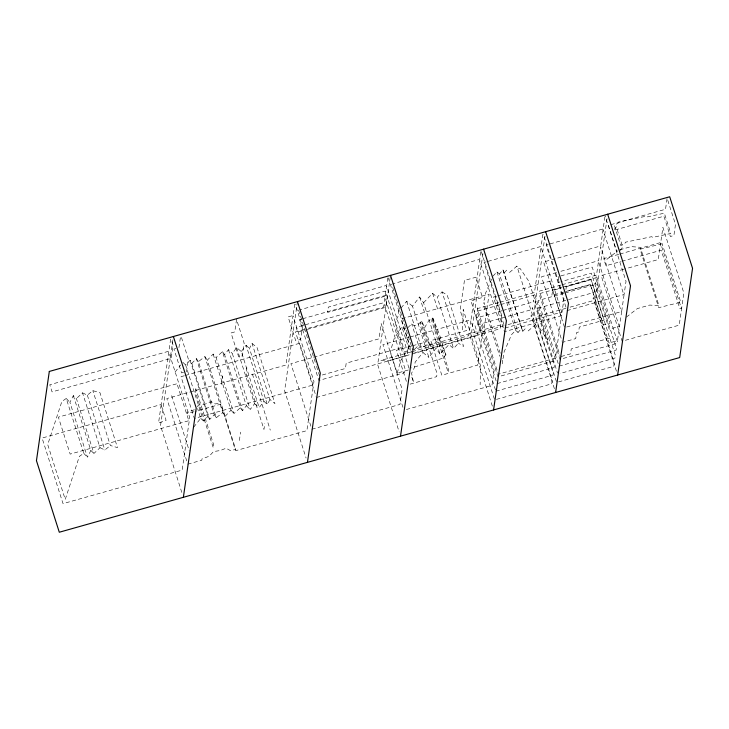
<?xml version="1.0" encoding="UTF-8"?>
<svg xmlns="http://www.w3.org/2000/svg" width="729" height="729" viewBox="0 0 729 729"><rect width="100%" height="100%" fill="white"/><g stroke="black" fill="none" stroke-linecap="round" stroke-linejoin="round"><path stroke-width="0.55" stroke-dasharray="3.65 2.73" d="M462.623 329.891L463.216 309.406L480.511 365.776L480.138 384.757M170.641 339.067L168.891 351.196L49.772 384.739L52.06 391.892L171.178 358.358L173.083 345.127L171.124 338.985M172.901 339.86L160.526 425.736L182.332 494.043M178.924 347.651L180.573 336.215M221.47 384.438L222.682 376.064M246.876 367.607L246.065 373.275L263.953 429.335L264.773 423.658M239.367 440.498L240.57 432.124M294.726 304.066L293.076 315.511L288.119 316.905L295.728 340.762L300.694 339.359L302.489 326.884L295.227 304.111M297.468 301.578L284.611 390.799L306.071 458.022M387.782 277.895L386.707 285.358L299.701 309.861M390.37 276.491L377.668 364.6L399.127 431.823M480.839 251.715L479.746 259.324L392.731 283.818M482.944 253.628L470.734 338.393L493.569 409.953M477.732 307.766L476.602 315.621L494.116 370.487L491.966 385.413L403.866 410.217M484.211 328.041L489.086 294.161L400.996 318.965L411.694 352.471M502.217 363.835L502.655 360.819L501.962 358.65M542.877 234.264L541.128 246.393L487.282 261.556M544.982 236.169L532.771 320.924L555.27 391.4M558.696 276.51L557.831 282.56L559.99 281.95M565.941 289.486L566.36 286.533L591.183 279.544L604.122 320.095L579.309 327.084L578.598 331.996L576.593 332.561L575.719 338.611L562.46 342.348M594.399 289.787L594.017 292.438L536.936 308.504L557.539 373.029M604.915 216.795L603.165 228.924L549.32 244.087M607.02 218.7L594.809 303.455L616.962 372.856M397.177 373.12L401.014 360.08L408.741 348.289L401.889 326.82L394.161 338.621L390.325 351.651L397.177 373.12L408.34 369.977M491.619 279.189L485.459 293.413L484.539 299.838L481.787 301.195M73.347 395.619L90.861 450.486L87.434 457.201L69.92 402.344L73.347 395.619L76.417 398.599L93.932 453.465L100.019 447.706L82.505 392.84L76.417 398.599M269.94 399.51L267.37 404.549L249.473 348.489L252.043 343.45L257.055 347.587L274.951 403.647L269.94 399.51L252.043 343.45M432.807 318.063L439.66 339.532L435.614 342.092L431.577 348.963L424.725 327.494L428.761 320.623L432.807 318.063L439.104 333.499L445.957 354.968L442.339 358.34L411.438 367.935M236.643 347.651L254.53 403.711L250.193 409.525L232.305 353.465L236.643 347.651L241.29 351.542L259.187 407.602L263.962 401.315L246.065 345.264L241.29 351.542M620.051 250.658L622.757 247.067L616.287 226.783L613.572 230.382L663.9 216.212L670.37 236.497L673.906 235.494L675.491 224.459L667.117 198.224L665.522 209.259L610.601 224.723M439.942 354.021L435.951 348.271L428.862 357.465L412.496 306.18L419.585 296.985L423.567 302.735L439.942 354.021L448.982 344.607L453.602 348.508L458.423 343.177L442.047 291.892L437.227 297.222L453.602 348.508M228.469 349.647L246.366 405.698L242.493 410.664L224.596 354.604L228.469 349.647L232.305 353.465M175.069 372.054L180.701 364.937M193.668 427.221L200.712 418.328L197.614 408.623M412.496 306.18L406.618 301.241L398.799 310.8L397.979 316.477L395.209 321.936L397.159 331.121L409.097 368.519M406.618 301.241L422.993 352.526L415.166 362.085L414.354 367.762L411.575 373.221L413.534 382.406L411.147 374.934M502.983 269.867L521.636 328.314L518.073 332.451L499.42 274.013L502.983 269.867L522.839 331.203L527.003 326.947M197.231 406.609L198.653 405.06L205.368 404.03L211.237 401.706L215.283 403.948L220.914 403.055M190.078 360.281L207.975 416.341L203.519 421.034L185.631 364.974L190.078 360.281L191.827 363.352L209.715 419.412L214.271 414.701L196.374 358.641L191.827 363.352M492.941 276.145L496.978 271.917L499.42 274.013M496.978 271.917L515.631 330.355L511.594 334.593L504.122 351.852L503.192 358.276L500.44 359.634M187.763 464.173L201.796 460.218L201.988 458.878L209.232 456.236L213.506 451.57L220.213 450.54L226.09 448.226L230.127 450.458L235.759 449.565L207.273 360.208L213.141 354.084L216.094 357.483L233.982 413.534L240.315 407.739L222.418 351.679L216.094 357.483M213.141 354.084L231.029 410.145L225.161 416.259L222.773 412.669L204.885 356.618L198.443 361.611L216.34 417.662L222.773 412.669M423.567 302.735L432.616 293.322L437.227 297.222M504.186 272.755L508.35 268.509M407.757 327.758L411.712 323.931L414.154 325.644L417.881 324.596L421.663 321.197L424.725 327.494M414.61 349.227L418.564 345.4L411.712 323.931M421.663 321.197L428.515 342.666L424.734 346.065L421.007 347.113L418.564 345.4M509.525 272.491L516.888 266.131L518.246 268.609L520.123 268.527L528.889 281.321L547.543 339.76L538.786 326.966L536.899 327.048L535.542 324.578L516.888 266.131M528.179 330.939L535.542 324.578M82.505 392.84L87.334 395.145L92.838 390.644L99.982 392.758L117.497 447.624L110.352 445.501L92.838 390.644M100.019 447.706L104.848 450.012L110.352 445.501M606.865 259.333L617.873 250.776M626.366 317.115L637.374 308.558L649.785 305.059L658.998 305.77L640.344 247.322L631.123 246.621L618.721 250.111M66.257 398.462L61.856 401.515L47.713 444.59L65.227 499.456L79.37 456.372L83.771 453.329L66.257 398.462L69.92 402.344M194.388 409.716L187.143 412.359L186.952 413.707L194.579 411.557M175.944 348.489L173.958 349.045L181.576 372.902L186.542 371.498L188.337 359.023L181.065 336.26M486.207 261.857L484.056 262.458L504.65 326.984M548.244 244.388L546.094 244.99L566.342 308.44M301.633 319.02L299.455 319.639L318.874 380.465L406.973 355.661L407.538 351.715L386.598 286.114L384.229 302.535L296.138 327.339L297.66 332.114L305.269 329.973M302.717 318.719L387.555 294.835L385.75 307.31L306.362 329.663M304.184 329.426L295.482 331.877L316.076 396.403M308.531 328.205L383.582 307.073L384.119 303.291L405.06 368.892L404.522 372.674L316.422 397.478M184.309 375.754L181.029 376.683L194.361 418.428L313.47 384.885L313.962 381.486L293.022 315.885L285.941 365.038L166.823 398.572L187.426 463.097M185.403 375.453L300.148 343.14L299.983 344.279L313.306 386.024L306.882 430.629L235.595 450.704L220.75 404.185L195.673 411.247M618.73 254.357L603.658 258.604L605.936 265.757L621.108 261.483M619.805 254.047L660.729 242.529L662.907 227.402L683.848 293.003L681.67 308.13L679.865 308.631L661.212 250.193L622.192 261.182M556.591 272.509L541.519 276.747L562.114 341.272M560.902 271.288L598.591 260.681L600.605 246.694L621.545 312.285L619.532 326.282L609.225 329.18L591.328 273.129L561.066 281.64M560.856 275.899L592.203 267.078L610.091 323.129L603.412 325.016L590.472 284.465L565.658 291.445M496.659 296.193L493.424 297.104L504.468 331.695L561.549 315.621L561.959 312.741L541.018 247.149L534.485 292.511L500.021 302.216M497.734 295.892L550.504 281.029L550.304 282.415L561.348 317.006L555.425 358.112L498.344 374.187L477.404 308.586L498.946 302.517M405.898 328.278L404.039 328.806L401.889 326.82M560.984 285.057L539.442 291.117L560.045 355.643M562.059 284.747L596.522 275.043L598.482 261.438L619.422 327.039L617.463 340.643L609.007 343.022L590.344 284.583L551.88 295.418L552.591 290.497L561.139 288.092M623.814 269.247L601.206 275.617L622.147 341.208L679.218 325.143L681.56 308.886L660.62 243.286L658.278 259.542L624.899 268.937M499.638 304.868L477.021 311.228L497.962 376.829L555.042 360.755L555.316 358.868L534.375 293.268L534.102 295.163L500.714 304.558M561.676 287.399L539.068 293.76L560.009 359.361L617.08 343.295L617.354 341.4L596.413 275.799L596.14 277.694L562.761 287.089M565.412 286.889L591.055 279.672L615.34 355.387L614.957 358.039L560.036 373.503M501.889 310.764L476.046 318.035L496.64 382.561M502.964 310.454L533.118 301.97L533.391 300.075L554.332 365.676L554.058 367.562L496.987 383.636M563.927 293.295L538.084 300.567L559.025 366.168L616.096 350.093L616.37 348.207L595.429 282.606L595.165 284.501L565.011 292.985M409.033 337.272L382.925 344.617L403.529 409.142M410.117 336.962L471.025 319.812L479.636 260.08L500.577 325.672L500.13 328.752L412.031 353.556M411.584 346.038L396.476 350.294L407.174 383.8M412.66 345.737L425.599 342.092L420.278 325.389L420.706 322.373L437.081 373.658L436.644 376.683L407.52 384.876M411.092 351.925L380.638 360.5L387.773 360.882L410.609 354.449M412.186 351.615L468.738 335.695L470.916 320.569L475.864 336.069L411.694 354.139M503.857 325.799L473.704 334.292L494.645 399.893L551.716 383.818L552.208 380.42L531.268 314.819L530.776 318.227L504.933 325.498M565.895 308.34L535.742 316.823L556.683 382.424L613.754 366.35L614.246 362.951L593.306 297.35L592.814 300.758L566.971 308.03M504.997 328.059L562.068 311.985L563.973 298.753L543.378 234.237M567.034 310.59L624.106 294.525L626.02 281.285L605.079 215.693M609.708 338.11L571.244 348.945L570.543 353.857L560.382 356.718M311.848 429.235L399.939 404.431L402.116 389.304L381.185 323.712L378.998 338.83L290.907 363.634L311.502 428.16M495.893 391.2L552.974 375.125L553.247 373.239L532.307 307.638L532.033 309.524L474.953 325.599L495.547 390.124M442.047 291.892L447.242 295.199L463.617 346.485L458.423 343.177M254.53 403.711L259.187 407.602M422.993 352.526L428.862 357.465M515.631 330.355L518.073 332.451M408.741 348.289L410.892 350.275M246.065 345.264L249.473 348.489M263.962 401.315L267.37 404.549M182.815 362.277L185.631 364.974M200.712 418.328L203.519 421.034M90.861 450.486L93.932 453.465M246.366 405.698L250.193 409.525M83.771 453.329L87.434 457.201M231.029 410.145L233.982 413.534M222.418 351.679L224.596 354.604M240.315 407.739L242.493 410.664M196.374 358.641L198.443 361.611M214.271 414.701L216.34 417.662M204.885 356.618L207.273 360.208M207.975 416.341L209.715 419.412M428.515 342.666L431.577 348.963M521.636 328.314L522.839 331.203M439.66 339.532L445.957 354.968M608.451 225.334L616.825 251.569M481.34 251.705L501.935 316.222L500.686 324.924L412.587 349.729L391.646 284.128M500.231 353.237L484.001 302.371L483.564 305.396L499.802 356.262M432.616 293.322L437.938 310.016M419.585 296.985L424.916 313.689M388.284 277.904L408.878 342.43L407.648 350.959L402.508 352.408L384.611 296.348L327.54 312.413L328.305 307.128L385.377 291.053L403.274 347.113L346.193 363.179L345.437 368.473L319.548 375.763L316.459 366.086M298.608 310.162L316.122 365.01M252.398 374.095L270.295 430.156M171.661 395.656L189.212 450.64M87.334 395.145L104.848 450.012M161.155 404.887L158.539 423.03L166.103 420.387L161.155 404.887M168.782 351.952L161.209 404.504L42.091 438.047L63.031 503.639L182.15 470.105L189.121 421.708L177.32 384.739L177.484 383.6L58.366 417.143L70.166 454.112L189.285 420.578L189.722 417.553L168.782 351.952M195.828 388.858L195.399 391.783L213.296 447.834L213.715 444.909L195.828 388.858M236.561 319.448L234.765 331.923L231.038 332.971L238.656 356.827L242.374 355.779L244.169 343.304L236.561 319.448M432.179 318.518L431.805 321.17L448.171 372.455L448.554 369.803L432.179 318.518M464.446 280.455L460.154 310.262L466.624 330.538L430.784 340.634L441.82 375.225L477.659 365.129L481.96 335.322L470.916 300.731L482.498 297.468L476.028 277.193L464.446 280.455M603.056 229.681L600.714 245.937L543.643 262.003L564.583 327.603L621.655 311.529L623.997 295.272L603.056 229.681M618.875 221.944L618.766 222.7L614.31 225.27L620.78 245.545L625.245 242.976L625.354 242.219L651.608 236.697L652.801 237.372L670.808 233.471L664.338 213.196L646.331 217.096L645.138 216.422L618.875 221.944M662.132 243.768L640.071 249.218L658.724 307.656L680.786 302.207L662.132 243.768"/><path stroke-width="1.09" d="M183.371 497.296L196.229 408.076L173.384 336.516M307.456 462.359L320.313 373.139L297.468 301.578M400.513 436.161L413.37 346.931L390.525 275.371M493.569 409.953L506.427 320.733L483.591 249.172M555.616 392.484L568.474 303.264L545.629 231.704M617.654 375.016L630.512 285.795L607.667 214.235M49.308 371.444L36.45 460.673L59.295 532.234L679.692 357.556L692.55 268.327L669.705 196.766L49.308 371.444"/></g></svg>
